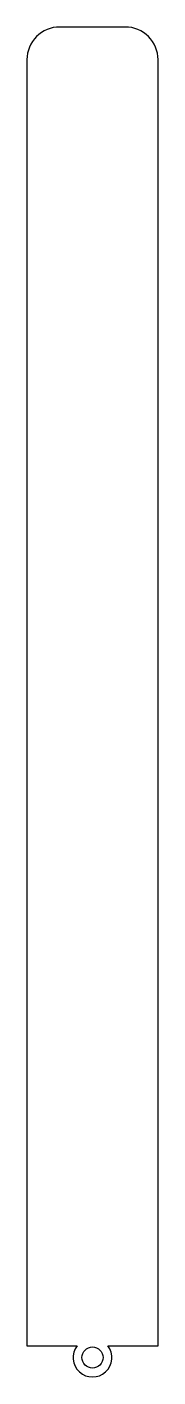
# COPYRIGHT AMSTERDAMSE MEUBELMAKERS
# Model space of a CAD drawing. Header units: millimetres. Extents: x -10 to 10, y -3 to 202.
import ezdxf

# ---------------------------------------------------------------- set-up
doc = ezdxf.new("R2010")
doc.units = ezdxf.units.MM
doc.layers.add('Layer8', color=9, linetype='Continuous')

msp = doc.modelspace()

# ---------------------------------------------------------------- linework, layer by layer
msp.add_lwpolyline([(-9.95, 1.79), (-2.34, 1.79, 2.021874), (2.34, 1.79), (9.95, 1.79), (9.95, 196.74, 0.414214), (5, 201.69), (-5, 201.69, 0.414214), (-9.95, 196.74)], format="xyb", close=True)
at = {"layer": 'Layer8', "color": 7}
msp.add_circle((0, 0), 1.6, dxfattribs=at)

doc.saveas('drawing.dxf')
